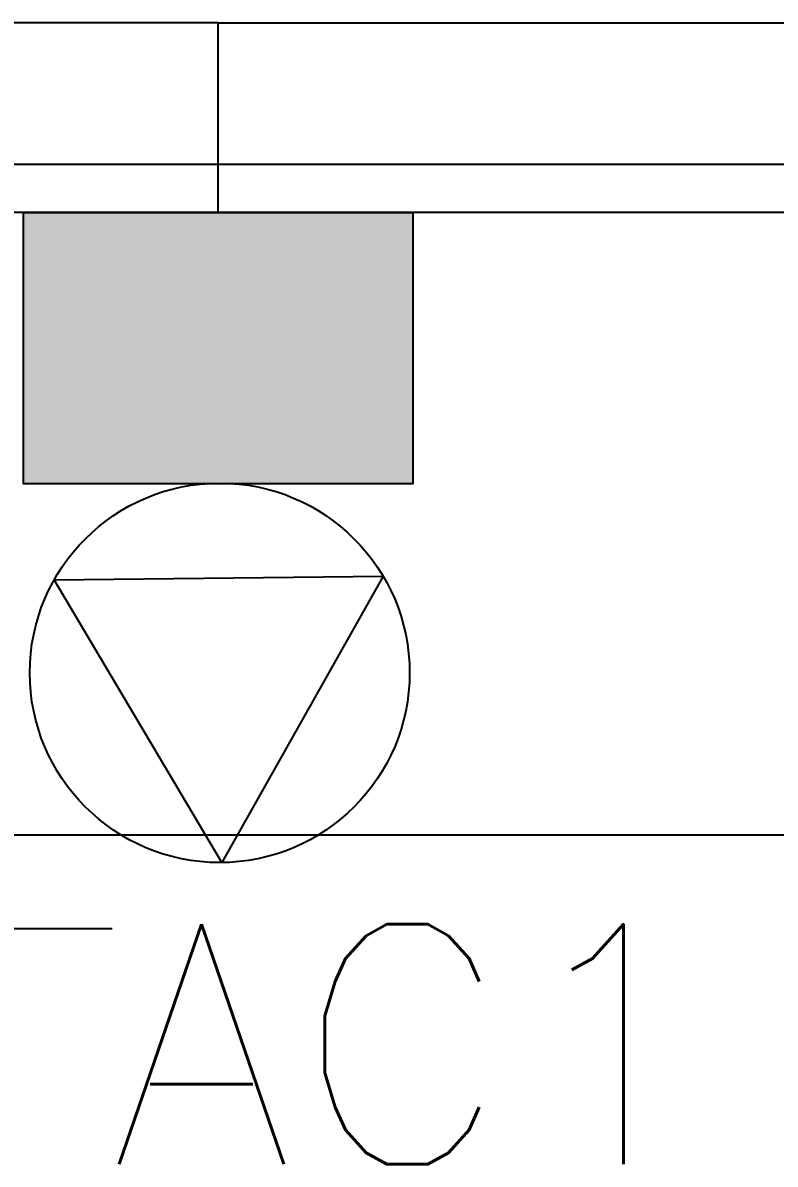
# Model space of a CAD drawing. Header units: metres. Extents: x -367 to 374, y -238 to 224.
# Drawn here: x 348.897 to 349.2104, y 176.6628 to 177.1386 of the extents above; entities that cross this region are included whole.
import ezdxf
from ezdxf.enums import TextEntityAlignment as Align

# ---------------------------------------------------------------- set-up
doc = ezdxf.new("R2010")
doc.units = ezdxf.units.M
for name, color, linetype in [('ARCOND3', 3, 'Continuous'), ('EL-FIO', 3, 'Continuous'), ('ELE-ALIMENTADORES', 160, 'Continuous'), ('LA_BAU_BASES GERAIS_R00$0$ARQ-XREF-ATT', 8, 'Continuous'), ('LA_BAU_BASES GERAIS_R00$0$BASE', 253, 'Continuous'), ('LA_BAU_BASES GERAIS_R00$0$dutos', 31, 'Continuous')]:
    doc.layers.add(name, color=color, linetype=linetype)
doc.styles.add('LA_BAU_BASES GERAIS_R00$0$R60-125-RS', font='romans.shx', dxfattribs={"height": 0.19})
doc.styles.add('LA_BAU_BASES GERAIS_R00$0$R80-100-RS', font='romans.shx', dxfattribs={"height": 0.203})
doc.styles.get("Standard").update_dxf_attribs({"font": 'romans.shx'})

# ---------------------------------------------------------------- blocks, each defined once
blk = doc.blocks.new('LA_BAU_BASES GERAIS_R00$0$LA_BAU_ALVENARIA SUPERIOR_R01')
at = {"layer": 'LA_BAU_BASES GERAIS_R00$0$BASE', "linetype": 'Continuous'}
for p, q in [((254.7, 177.07958), (245.4, 177.07958)), ((254.7, 177.05958), (245.4, 177.05958)), ((254.7, 176.8), (245.4, 176.8))]:
    blk.add_line(p, q, dxfattribs=at)
blk = doc.blocks.new('LA_BAU_BASES GERAIS_R00$0$A$C2E3D5B4E')
at = {"layer": 'LA_BAU_BASES GERAIS_R00$0$dutos', "color": 251}
blk.add_line((-17.81575, -1.18911), (-18.32255, -1.18911), dxfattribs=at)
blk = doc.blocks.new('LA_BAU_BASES GERAIS_R00')
at = {"layer": 'LA_BAU_BASES GERAIS_R00$0$ARQ-XREF-ATT'}
blk.add_blockref('LA_BAU_BASES GERAIS_R00$0$A$C2E3D5B4E', (366.75, 177.95), dxfattribs=at)
at = {"layer": 'LA_BAU_BASES GERAIS_R00$0$BASE'}
blk.add_blockref('LA_BAU_BASES GERAIS_R00$0$LA_BAU_ALVENARIA SUPERIOR_R01', (100, 0), dxfattribs=at)
at = {"layer": 'LA_BAU_BASES GERAIS_R00$0$BASE', "style": 'LA_BAU_BASES GERAIS_R00$0$R60-125-RS'}
for p in [(242.78157, 218.91916), (358.63657, 192.96416)]:
    blk.add_attdef('S', text='', height=0.19, rotation=90, dxfattribs=at).set_placement(p, align=Align.MIDDLE_CENTER)
at = {"layer": 'LA_BAU_BASES GERAIS_R00$0$BASE', "style": 'LA_BAU_BASES GERAIS_R00$0$R80-100-RS'}
blk.add_attdef('ACESSO', text='', height=0.203, dxfattribs=at).set_placement((365.92226, 191.98684), align=Align.TOP_CENTER)
at = {"layer": 'LA_BAU_BASES GERAIS_R00$0$BASE', "style": 'LA_BAU_BASES GERAIS_R00$0$R60-125-RS'}
blk.add_attdef('S', text='', height=0.19, dxfattribs=at).set_placement((266.11416, 180.91343), align=Align.MIDDLE_CENTER)
blk = doc.blocks.new('A$C04634F56')
at = {"layer": 'ARCOND3', "color": 10}
blk.add_lwpolyline([(1.25, 0.335), (1.25, 4.665), (5, 2.5)], close=True, dxfattribs=at)
blk.add_circle((2.5, 2.5), 2.5, dxfattribs=at)

msp = doc.modelspace()

# ---------------------------------------------------------------- hatches: boundary and pattern name
at = {"layer": 'ELE-ALIMENTADORES'}
msp.add_hatch(color=10, dxfattribs=at).paths.add_polyline_path([(348.89724, 177.05958), (349.05946, 177.05958), (349.05946, 176.94637), (348.89724, 176.94637)])

# ---------------------------------------------------------------- linework, layer by layer
at = {"layer": 'EL-FIO', "color": 160}
for p, q in [((348.97835, 177.1386), (348.0665, 177.1386)), ((348.97835, 177.05958), (348.97835, 177.1386)), ((348.97835, 177.1386), (349.55579, 177.1386))]:
    msp.add_line(p, q, dxfattribs=at)
at = {"layer": 'ELE-ALIMENTADORES', "color": 10}
msp.add_lwpolyline([(348.89724, 177.05958), (349.05946, 177.05958), (349.05946, 176.94637), (348.89724, 176.94637)], close=True, dxfattribs=at)

# ---------------------------------------------------------------- block references
at = {"layer": 'ELE-ALIMENTADORES', "color": 2}
msp.add_blockref('LA_BAU_BASES GERAIS_R00', (0, 0), dxfattribs=at)
at = {"layer": 'ELE-ALIMENTADORES', "color": 10, "xscale": 0.03164062500005538, "yscale": 0.03164062499990905, "zscale": 0.03164062500000001, "rotation": 270.6578597473764}
msp.add_blockref('A$C04634F56', (348.89901, 176.94582), dxfattribs=at)

# ---------------------------------------------------------------- texts
at = {"layer": 'ELE-ALIMENTADORES', "color": 10}
msp.add_text('AC1', height=0.1, dxfattribs=at).set_placement((349.05929, 176.66282), align=Align.CENTER)

doc.saveas('drawing.dxf')
